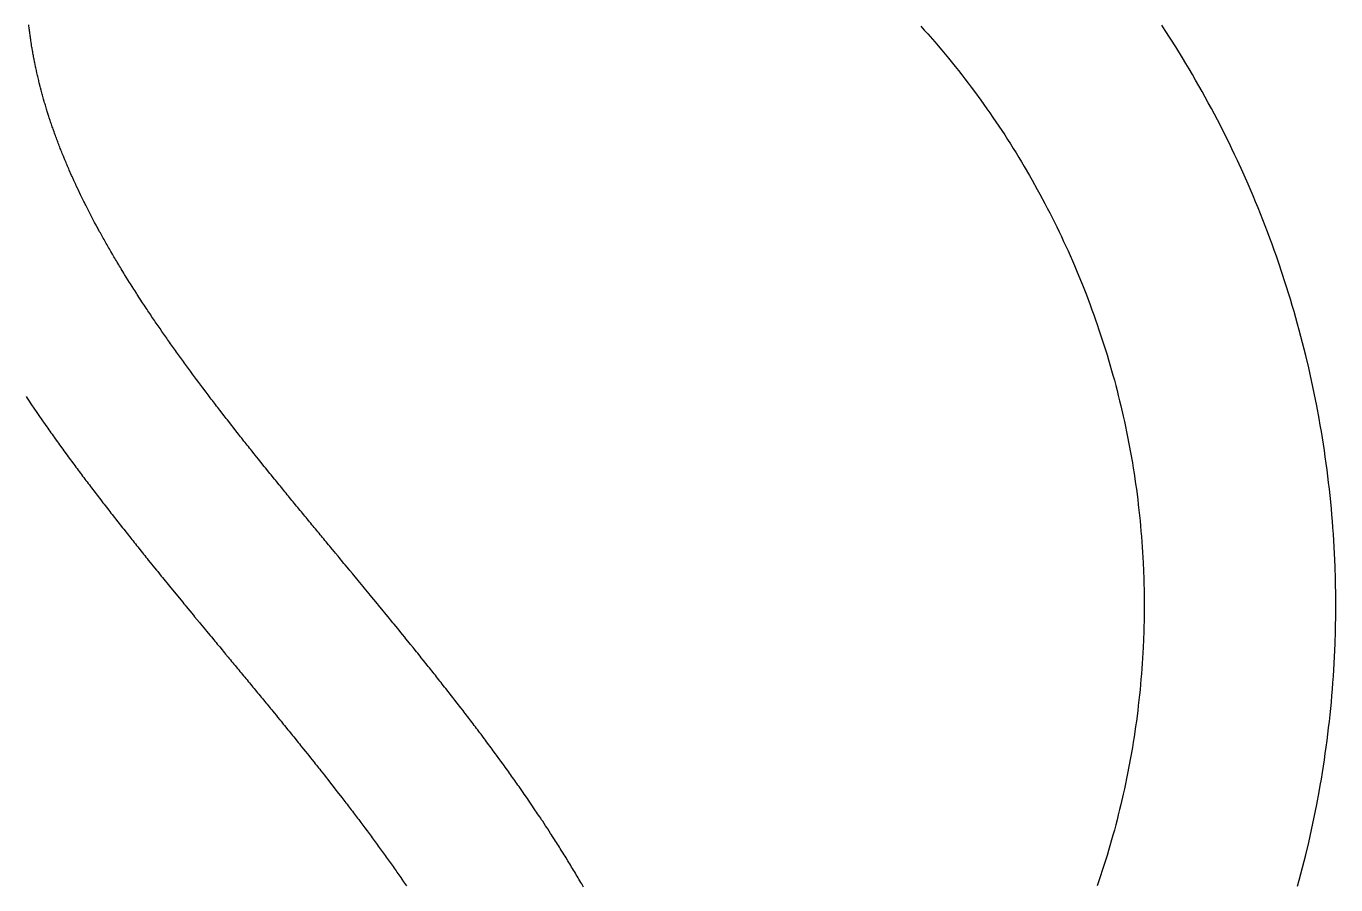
# Model space of a CAD drawing. Header units: metres. Extents: x 7.4 to 27.6, y 14.8 to 42.2.
# Drawn here: x 15.06 to 27.58, y 25.83 to 34.04 of the extents above; entities that cross this region are included whole.
import ezdxf

# ---------------------------------------------------------------- set-up
doc = ezdxf.new("R2010")
doc.units = ezdxf.units.M

msp = doc.modelspace()

# ---------------------------------------------------------------- linework, layer by layer
for p, q in [((15.0823, 34.0364), (15.0809, 34.0483)), ((15.0833, 34.0249), (15.0823, 34.0364)), ((15.0848, 34.013), (15.0833, 34.0249)), ((15.0863, 34.0016), (15.0848, 34.013)), ((15.0878, 33.9896), (15.0863, 34.0016)), ((15.0893, 33.9782), (15.0878, 33.9896)), ((15.0908, 33.9663), (15.0893, 33.9782)), ((15.0923, 33.9548), (15.0908, 33.9663)), ((15.0938, 33.9429), (15.0923, 33.9548)), ((15.0958, 33.9315), (15.0938, 33.9429)), ((23.6096, 34.0374), (23.6434, 34.0001)), ((23.6434, 34.0001), (23.6772, 33.9623)), ((23.6772, 33.9623), (23.7438, 33.8858)), ((25.9478, 33.9961), (25.914, 34.0478)), ((26.0477, 33.8395), (25.9478, 33.9961)), ((15.0973, 33.9196), (15.0958, 33.9315)), ((15.0988, 33.9081), (15.0973, 33.9196)), ((15.1007, 33.8962), (15.0988, 33.9081)), ((15.1022, 33.8848), (15.1007, 33.8962)), ((15.1062, 33.8609), (15.1022, 33.8848)), ((15.1077, 33.8495), (15.1062, 33.8609)), ((15.1097, 33.8375), (15.1077, 33.8495)), ((15.1117, 33.8261), (15.1097, 33.8375)), ((15.1157, 33.8022), (15.1117, 33.8261)), ((23.7438, 33.8858), (23.7766, 33.8475)), ((23.7766, 33.8475), (23.8094, 33.8087)), ((26.1123, 33.7342), (26.0477, 33.8395)), ((15.1176, 33.7908), (15.1157, 33.8022)), ((15.1196, 33.7789), (15.1176, 33.7908)), ((15.1221, 33.767), (15.1196, 33.7789)), ((15.1241, 33.7555), (15.1221, 33.767)), ((15.1261, 33.7436), (15.1241, 33.7555)), ((15.1286, 33.7317), (15.1261, 33.7436)), ((15.1306, 33.7202), (15.1286, 33.7317)), ((15.1355, 33.6964), (15.1306, 33.7202)), ((15.138, 33.6849), (15.1355, 33.6964)), ((23.8094, 33.8087), (23.874, 33.7312)), ((23.874, 33.7312), (23.9377, 33.6526)), ((26.1442, 33.6815), (26.1123, 33.7342)), ((15.14, 33.673), (15.138, 33.6849)), ((15.145, 33.6492), (15.14, 33.673)), ((15.1475, 33.6377), (15.145, 33.6492)), ((15.15, 33.6258), (15.1475, 33.6377)), ((15.1529, 33.6139), (15.15, 33.6258)), ((15.1579, 33.59), (15.1529, 33.6139)), ((15.1609, 33.5786), (15.1579, 33.59)), ((15.1634, 33.5666), (15.1609, 33.5786)), ((15.1664, 33.5547), (15.1634, 33.5666)), ((23.9377, 33.6526), (23.9695, 33.6129)), ((23.9695, 33.6129), (24.0008, 33.5731)), ((24.0008, 33.5731), (24.0316, 33.5333)), ((26.176, 33.6283), (26.1442, 33.6815)), ((26.2073, 33.5746), (26.176, 33.6283)), ((26.2381, 33.5214), (26.2073, 33.5746)), ((15.1688, 33.5428), (15.1664, 33.5547)), ((15.1748, 33.5189), (15.1688, 33.5428)), ((15.1773, 33.507), (15.1748, 33.5189)), ((15.1803, 33.4956), (15.1773, 33.507)), ((15.1892, 33.4598), (15.1803, 33.4956)), ((15.1927, 33.4478), (15.1892, 33.4598)), ((15.1987, 33.424), (15.1927, 33.4478)), ((24.0316, 33.5333), (24.0624, 33.4931)), ((24.0624, 33.4931), (24.0927, 33.4528)), ((24.0927, 33.4528), (24.1231, 33.412)), ((26.2689, 33.4677), (26.2381, 33.5214)), ((26.2992, 33.4135), (26.2689, 33.4677)), ((15.2021, 33.412), (15.1987, 33.424)), ((15.2051, 33.4001), (15.2021, 33.412)), ((15.2086, 33.3882), (15.2051, 33.4001)), ((15.2116, 33.3763), (15.2086, 33.3882)), ((15.2185, 33.3524), (15.2116, 33.3763)), ((15.2215, 33.3405), (15.2185, 33.3524)), ((15.2285, 33.3166), (15.2215, 33.3405)), ((15.232, 33.3042), (15.2285, 33.3166)), ((24.1231, 33.412), (24.1827, 33.3305)), ((24.1827, 33.3305), (24.2125, 33.2893)), ((26.3589, 33.3052), (26.2992, 33.4135)), ((15.2354, 33.2923), (15.232, 33.3042)), ((15.2394, 33.2803), (15.2354, 33.2923)), ((15.2464, 33.2565), (15.2394, 33.2803)), ((15.2504, 33.2445), (15.2464, 33.2565)), ((15.2538, 33.2326), (15.2504, 33.2445)), ((15.2573, 33.2202), (15.2538, 33.2326)), ((15.2692, 33.1844), (15.2573, 33.2202)), ((24.2125, 33.2893), (24.2419, 33.248)), ((24.2419, 33.248), (24.2707, 33.2068)), ((24.2707, 33.2068), (24.2995, 33.165)), ((26.3882, 33.251), (26.3589, 33.3052)), ((26.4459, 33.1416), (26.3882, 33.251)), ((15.2727, 33.1725), (15.2692, 33.1844)), ((15.2767, 33.16), (15.2727, 33.1725)), ((15.2847, 33.1362), (15.2767, 33.16)), ((15.2886, 33.1237), (15.2847, 33.1362)), ((15.2926, 33.1118), (15.2886, 33.1237)), ((15.2971, 33.0999), (15.2926, 33.1118)), ((15.3011, 33.0875), (15.2971, 33.0999)), ((15.305, 33.0755), (15.3011, 33.0875)), ((15.3095, 33.0636), (15.305, 33.0755)), ((15.3135, 33.0512), (15.3095, 33.0636)), ((24.2995, 33.165), (24.3279, 33.1233)), ((24.3279, 33.1233), (24.3562, 33.081)), ((24.3562, 33.081), (24.4119, 32.9965)), ((26.4742, 33.0865), (26.4459, 33.1416)), ((26.5299, 32.9761), (26.4742, 33.0865)), ((15.3224, 33.0273), (15.3135, 33.0512)), ((15.3264, 33.0149), (15.3224, 33.0273)), ((15.3309, 33.003), (15.3264, 33.0149)), ((15.3354, 32.9905), (15.3309, 33.003)), ((15.3398, 32.9786), (15.3354, 32.9905)), ((15.3443, 32.9662), (15.3398, 32.9786)), ((15.3488, 32.9542), (15.3443, 32.9662)), ((15.3533, 32.9418), (15.3488, 32.9542)), ((15.3582, 32.9299), (15.3533, 32.9418)), ((24.4119, 32.9965), (24.4392, 32.9542)), ((24.4392, 32.9542), (24.4665, 32.9115)), ((26.5572, 32.9204), (26.5299, 32.9761)), ((15.3627, 32.9175), (15.3582, 32.9299)), ((15.3672, 32.9055), (15.3627, 32.9175)), ((15.3721, 32.8931), (15.3672, 32.9055)), ((15.3766, 32.8812), (15.3721, 32.8931)), ((15.3816, 32.8688), (15.3766, 32.8812)), ((15.3861, 32.8563), (15.3816, 32.8688)), ((15.391, 32.8444), (15.3861, 32.8563)), ((15.396, 32.832), (15.391, 32.8444)), ((15.401, 32.82), (15.396, 32.832)), ((15.4109, 32.7952), (15.401, 32.82)), ((24.4665, 32.9115), (24.4934, 32.8688)), ((24.4934, 32.8688), (24.5202, 32.8255)), ((24.5202, 32.8255), (24.5466, 32.7823)), ((26.5841, 32.8648), (26.5572, 32.9204)), ((26.6104, 32.8091), (26.5841, 32.8648)), ((15.4159, 32.7833), (15.4109, 32.7952)), ((15.4258, 32.7584), (15.4159, 32.7833)), ((15.4313, 32.746), (15.4258, 32.7584)), ((15.4363, 32.734), (15.4313, 32.746)), ((15.4412, 32.7216), (15.4363, 32.734)), ((15.4467, 32.7092), (15.4412, 32.7216)), ((15.4517, 32.6968), (15.4467, 32.7092)), ((15.4571, 32.6848), (15.4517, 32.6968)), ((15.4626, 32.6724), (15.4571, 32.6848)), ((24.5466, 32.7823), (24.5724, 32.739)), ((24.5724, 32.739), (24.5988, 32.6958)), ((24.5988, 32.6958), (24.6495, 32.6083)), ((26.6367, 32.7529), (26.6104, 32.8091)), ((26.6884, 32.6406), (26.6367, 32.7529)), ((15.4676, 32.66), (15.4626, 32.6724)), ((15.4895, 32.6103), (15.4676, 32.66)), ((15.4949, 32.5983), (15.4895, 32.6103)), ((15.5009, 32.5859), (15.4949, 32.5983)), ((15.5118, 32.5611), (15.5009, 32.5859)), ((15.5178, 32.5486), (15.5118, 32.5611)), ((24.6495, 32.6083), (24.6743, 32.5645)), ((24.6743, 32.5645), (24.724, 32.4761)), ((26.7138, 32.5839), (26.6884, 32.6406)), ((26.7386, 32.5273), (26.7138, 32.5839)), ((15.5233, 32.5362), (15.5178, 32.5486)), ((15.5292, 32.5238), (15.5233, 32.5362)), ((15.5347, 32.5114), (15.5292, 32.5238)), ((15.5466, 32.4865), (15.5347, 32.5114)), ((15.5521, 32.4741), (15.5466, 32.4865)), ((15.5759, 32.4244), (15.5521, 32.4741)), ((24.724, 32.4761), (24.7484, 32.4318)), ((26.7874, 32.4139), (26.7386, 32.5273)), ((15.5819, 32.4114), (15.5759, 32.4244)), ((15.5884, 32.399), (15.5819, 32.4114)), ((15.6003, 32.3742), (15.5884, 32.399)), ((15.6068, 32.3617), (15.6003, 32.3742)), ((15.6127, 32.3493), (15.6068, 32.3617)), ((15.6192, 32.3364), (15.6127, 32.3493)), ((15.6252, 32.324), (15.6192, 32.3364)), ((15.6445, 32.2867), (15.6252, 32.324)), ((24.7484, 32.4318), (24.7961, 32.3424)), ((24.7961, 32.3424), (24.8195, 32.2976)), ((26.8112, 32.3568), (26.7874, 32.4139)), ((26.8346, 32.2996), (26.8112, 32.3568)), ((15.651, 32.2738), (15.6445, 32.2867)), ((15.657, 32.2613), (15.651, 32.2738)), ((15.6634, 32.2489), (15.657, 32.2613)), ((15.6704, 32.236), (15.6634, 32.2489)), ((15.6833, 32.2111), (15.6704, 32.236)), ((15.6898, 32.1982), (15.6833, 32.2111)), ((15.6967, 32.1858), (15.6898, 32.1982)), ((15.7032, 32.1733), (15.6967, 32.1858)), ((24.8195, 32.2976), (24.8423, 32.2524)), ((24.8423, 32.2524), (24.8652, 32.2076)), ((24.8652, 32.2076), (24.8881, 32.1619)), ((26.8574, 32.2424), (26.8346, 32.2996)), ((26.8803, 32.1848), (26.8574, 32.2424)), ((26.925, 32.0695), (26.8803, 32.1848)), ((15.7097, 32.1604), (15.7032, 32.1733)), ((15.7236, 32.1356), (15.7097, 32.1604)), ((15.73, 32.1226), (15.7236, 32.1356)), ((15.737, 32.1102), (15.73, 32.1226)), ((15.744, 32.0973), (15.737, 32.1102)), ((15.7509, 32.0849), (15.744, 32.0973)), ((15.7579, 32.0719), (15.7509, 32.0849)), ((15.7648, 32.0595), (15.7579, 32.0719)), ((15.7718, 32.0466), (15.7648, 32.0595)), ((24.8881, 32.1619), (24.9104, 32.1167)), ((24.9104, 32.1167), (24.9323, 32.0715)), ((24.9323, 32.0715), (24.9542, 32.0257)), ((26.9469, 32.0113), (26.925, 32.0695)), ((15.7787, 32.0342), (15.7718, 32.0466)), ((15.7857, 32.0212), (15.7787, 32.0342)), ((15.7927, 32.0088), (15.7857, 32.0212)), ((15.8001, 31.9959), (15.7927, 32.0088)), ((15.8071, 31.9835), (15.8001, 31.9959)), ((15.814, 31.9705), (15.8071, 31.9835)), ((15.8215, 31.9581), (15.814, 31.9705)), ((15.8285, 31.9452), (15.8215, 31.9581)), ((15.8359, 31.9323), (15.8285, 31.9452)), ((24.9542, 32.0257), (24.9755, 31.9795)), ((24.9755, 31.9795), (24.9969, 31.9338)), ((24.9969, 31.9338), (25.0178, 31.8875)), ((26.9683, 31.9536), (26.9469, 32.0113)), ((26.9892, 31.8955), (26.9683, 31.9536)), ((15.8434, 31.9198), (15.8359, 31.9323)), ((15.8508, 31.9069), (15.8434, 31.9198)), ((15.8578, 31.894), (15.8508, 31.9069)), ((15.8652, 31.8816), (15.8578, 31.894)), ((15.8801, 31.8557), (15.8652, 31.8816)), ((15.8876, 31.8433), (15.8801, 31.8557)), ((15.8951, 31.8304), (15.8876, 31.8433)), ((15.903, 31.8174), (15.8951, 31.8304)), ((15.9105, 31.8045), (15.903, 31.8174)), ((25.0178, 31.8875), (25.0789, 31.7489)), ((27.0096, 31.8368), (26.9892, 31.8955)), ((27.0299, 31.7787), (27.0096, 31.8368)), ((15.9179, 31.7921), (15.9105, 31.8045)), ((15.9259, 31.7792), (15.9179, 31.7921)), ((15.9408, 31.7533), (15.9259, 31.7792)), ((15.9487, 31.7409), (15.9408, 31.7533)), ((15.9567, 31.728), (15.9487, 31.7409)), ((15.9642, 31.7151), (15.9567, 31.728)), ((15.988, 31.6763), (15.9642, 31.7151)), ((25.0789, 31.7489), (25.0988, 31.7021)), ((25.0988, 31.7021), (25.1376, 31.6087)), ((27.0697, 31.6614), (27.0299, 31.7787)), ((15.996, 31.6639), (15.988, 31.6763)), ((16.0437, 31.5863), (15.996, 31.6639)), ((16.0521, 31.5734), (16.0437, 31.5863)), ((16.068, 31.5475), (16.0521, 31.5734)), ((25.1376, 31.6087), (25.1565, 31.562)), ((25.1565, 31.562), (25.1933, 31.4675)), ((27.0886, 31.6027), (27.0697, 31.6614)), ((27.1075, 31.5436), (27.0886, 31.6027)), ((16.0849, 31.5217), (16.068, 31.5475)), ((16.0929, 31.5088), (16.0849, 31.5217)), ((16.1098, 31.4829), (16.0929, 31.5088)), ((16.1177, 31.47), (16.1098, 31.4829)), ((16.1684, 31.3925), (16.1177, 31.47)), ((25.1933, 31.4675), (25.229, 31.3731)), ((27.1259, 31.4849), (27.1075, 31.5436)), ((27.1443, 31.4258), (27.1259, 31.4849)), ((16.1769, 31.379), (16.1684, 31.3925)), ((16.1858, 31.3661), (16.1769, 31.379)), ((16.2027, 31.3403), (16.1858, 31.3661)), ((16.2117, 31.3273), (16.2027, 31.3403)), ((16.2201, 31.3144), (16.2117, 31.3273)), ((16.2291, 31.301), (16.2201, 31.3144)), ((25.229, 31.3731), (25.2464, 31.3253)), ((25.2464, 31.3253), (25.2638, 31.2781)), ((27.1622, 31.3661), (27.1443, 31.4258)), ((27.1795, 31.307), (27.1622, 31.3661)), ((27.1964, 31.2473), (27.1795, 31.307)), ((16.2375, 31.2881), (16.2291, 31.301)), ((16.2465, 31.2751), (16.2375, 31.2881)), ((16.2549, 31.2622), (16.2465, 31.2751)), ((16.2639, 31.2493), (16.2549, 31.2622)), ((16.2728, 31.2359), (16.2639, 31.2493)), ((16.2818, 31.223), (16.2728, 31.2359)), ((16.2902, 31.21), (16.2818, 31.223)), ((16.2992, 31.1971), (16.2902, 31.21)), ((16.3081, 31.1837), (16.2992, 31.1971)), ((16.326, 31.1578), (16.3081, 31.1837)), ((25.2638, 31.2781), (25.2807, 31.2304)), ((25.2807, 31.2304), (25.2971, 31.1827)), ((25.2971, 31.1827), (25.3135, 31.1345)), ((27.2134, 31.1882), (27.1964, 31.2473)), ((27.2293, 31.1285), (27.2134, 31.1882)), ((16.3355, 31.1444), (16.326, 31.1578)), ((16.3534, 31.1186), (16.3355, 31.1444)), ((16.3623, 31.1051), (16.3534, 31.1186)), ((16.3717, 31.0922), (16.3623, 31.1051)), ((16.3807, 31.0793), (16.3717, 31.0922)), ((16.3896, 31.0659), (16.3807, 31.0793)), ((16.3991, 31.053), (16.3896, 31.0659)), ((25.3135, 31.1345), (25.3295, 31.0868)), ((25.3295, 31.0868), (25.3454, 31.0385)), ((27.2452, 31.0684), (27.2293, 31.1285)), ((27.2611, 31.0087), (27.2452, 31.0684)), ((16.408, 31.04), (16.3991, 31.053)), ((16.4175, 31.0266), (16.408, 31.04)), ((16.4269, 31.0137), (16.4175, 31.0266)), ((16.4359, 31.0003), (16.4269, 31.0137)), ((16.4453, 30.9873), (16.4359, 31.0003)), ((16.4548, 30.9739), (16.4453, 30.9873)), ((16.4637, 30.961), (16.4548, 30.9739)), ((16.4732, 30.9476), (16.4637, 30.961)), ((16.4826, 30.9347), (16.4732, 30.9476)), ((16.492, 30.9212), (16.4826, 30.9347)), ((25.3454, 31.0385), (25.3608, 30.9903)), ((25.3608, 30.9903), (25.3757, 30.9421)), ((25.3757, 30.9421), (25.3906, 30.8934)), ((27.276, 30.9486), (27.2611, 31.0087)), ((27.2909, 30.8889), (27.276, 30.9486)), ((16.5015, 30.9083), (16.492, 30.9212)), ((16.5109, 30.8949), (16.5015, 30.9083)), ((16.5204, 30.882), (16.5109, 30.8949)), ((16.5298, 30.8685), (16.5204, 30.882)), ((16.5398, 30.8556), (16.5298, 30.8685)), ((16.5492, 30.8422), (16.5398, 30.8556)), ((16.5586, 30.8293), (16.5492, 30.8422)), ((16.5681, 30.8159), (16.5586, 30.8293)), ((16.578, 30.8029), (16.5681, 30.8159)), ((25.3906, 30.8934), (25.4055, 30.8452)), ((25.4055, 30.8452), (25.4473, 30.699)), ((27.3197, 30.7686), (27.2909, 30.8889)), ((16.5875, 30.7895), (16.578, 30.8029)), ((16.5974, 30.7766), (16.5875, 30.7895)), ((16.6069, 30.7632), (16.5974, 30.7766)), ((16.6168, 30.7497), (16.6069, 30.7632)), ((16.6262, 30.7368), (16.6168, 30.7497)), ((16.6461, 30.71), (16.6262, 30.7368)), ((16.6556, 30.6971), (16.6461, 30.71)), ((16.6755, 30.6702), (16.6556, 30.6971)), ((25.4473, 30.699), (25.4607, 30.6503)), ((27.3331, 30.708), (27.3197, 30.7686)), ((27.3466, 30.6478), (27.3331, 30.708)), ((16.6854, 30.6573), (16.6755, 30.6702)), ((16.7053, 30.6304), (16.6854, 30.6573)), ((16.7152, 30.6175), (16.7053, 30.6304)), ((16.7351, 30.5907), (16.7152, 30.6175)), ((16.745, 30.5778), (16.7351, 30.5907)), ((16.7749, 30.5375), (16.745, 30.5778)), ((25.4607, 30.6503), (25.4736, 30.6016)), ((25.4736, 30.6016), (25.486, 30.5524)), ((27.3724, 30.5266), (27.3466, 30.6478)), ((15.054, 30.4942), (15.0635, 30.4798)), ((15.0635, 30.4798), (15.0833, 30.451)), ((15.0833, 30.451), (15.0928, 30.4366)), ((15.0928, 30.4366), (15.1127, 30.4078)), ((16.7848, 30.5246), (16.7749, 30.5375)), ((16.7953, 30.5111), (16.7848, 30.5246)), ((16.8151, 30.4843), (16.7953, 30.5111)), ((16.8256, 30.4709), (16.8151, 30.4843)), ((16.8355, 30.458), (16.8256, 30.4709)), ((16.846, 30.4445), (16.8355, 30.458)), ((16.8559, 30.4311), (16.846, 30.4445)), ((16.8663, 30.4177), (16.8559, 30.4311)), ((25.486, 30.5524), (25.4985, 30.5037)), ((25.4985, 30.5037), (25.5109, 30.4545)), ((25.5109, 30.4545), (25.5228, 30.4053)), ((27.3963, 30.4053), (27.3724, 30.5266)), ((15.1127, 30.4078), (15.1221, 30.3933)), ((15.1221, 30.3933), (15.2116, 30.2636)), ((16.8763, 30.4043), (16.8663, 30.4177)), ((16.8867, 30.3914), (16.8763, 30.4043)), ((16.8972, 30.3779), (16.8867, 30.3914)), ((16.9071, 30.3645), (16.8972, 30.3779)), ((16.9488, 30.3108), (16.9071, 30.3645)), ((16.9588, 30.2974), (16.9488, 30.3108)), ((25.5228, 30.4053), (25.5457, 30.3069)), ((25.5457, 30.3069), (25.5566, 30.2571)), ((27.4191, 30.284), (27.3963, 30.4053)), ((15.2116, 30.2636), (15.222, 30.2492)), ((15.222, 30.2492), (15.2519, 30.2059)), ((15.2519, 30.2059), (15.2623, 30.192)), ((15.2623, 30.192), (15.2722, 30.1776)), ((16.9692, 30.284), (16.9588, 30.2974)), ((16.9797, 30.2711), (16.9692, 30.284)), ((17.0214, 30.2174), (16.9797, 30.2711)), ((17.0324, 30.204), (17.0214, 30.2174)), ((17.0741, 30.1503), (17.0324, 30.204)), ((25.5566, 30.2571), (25.5671, 30.2079)), ((25.5671, 30.2079), (25.5775, 30.1582)), ((27.4301, 30.2228), (27.4191, 30.284)), ((27.44, 30.1622), (27.4301, 30.2228)), ((15.2722, 30.1776), (15.2827, 30.1632)), ((15.2827, 30.1632), (15.2926, 30.1488)), ((15.2926, 30.1488), (15.303, 30.1344)), ((15.303, 30.1344), (15.313, 30.12)), ((15.313, 30.12), (15.3234, 30.106)), ((15.3234, 30.106), (15.3334, 30.0916)), ((15.3334, 30.0916), (15.3542, 30.0628)), ((15.3542, 30.0628), (15.3642, 30.0484)), ((17.085, 30.1369), (17.0741, 30.1503)), ((17.1059, 30.11), (17.085, 30.1369)), ((17.1169, 30.0966), (17.1059, 30.11)), ((17.1377, 30.0697), (17.1169, 30.0966)), ((17.1487, 30.0563), (17.1377, 30.0697)), ((17.1591, 30.0429), (17.1487, 30.0563)), ((25.5775, 30.1582), (25.5874, 30.1085)), ((25.5874, 30.1085), (25.6158, 29.9594)), ((27.4505, 30.1011), (27.44, 30.1622)), ((27.4693, 29.9788), (27.4505, 30.1011)), ((15.3642, 30.0484), (15.3746, 30.0345)), ((15.3746, 30.0345), (15.4059, 29.9912)), ((15.4059, 29.9912), (15.4164, 29.9773)), ((15.4164, 29.9773), (15.4477, 29.934)), ((15.4477, 29.934), (15.4581, 29.9201)), ((17.17, 30.0295), (17.1591, 30.0429)), ((17.1805, 30.0161), (17.17, 30.0295)), ((17.1914, 30.0021), (17.1805, 30.0161)), ((17.2024, 29.9887), (17.1914, 30.0021)), ((17.2128, 29.9753), (17.2024, 29.9887)), ((17.2347, 29.9485), (17.2128, 29.9753)), ((17.2451, 29.935), (17.2347, 29.9485)), ((17.2779, 29.8948), (17.2451, 29.935)), ((25.6158, 29.9594), (25.6327, 29.86)), ((27.4778, 29.9176), (27.4693, 29.9788)), ((15.4581, 29.9201), (15.479, 29.8913)), ((15.479, 29.8913), (15.4895, 29.8774)), ((15.4895, 29.8774), (15.5103, 29.8486)), ((15.5103, 29.8486), (15.5208, 29.8346)), ((15.5208, 29.8346), (15.5317, 29.8202)), ((15.5317, 29.8202), (15.5421, 29.8058)), ((15.5421, 29.8058), (15.5526, 29.7919)), ((17.2883, 29.8809), (17.2779, 29.8948)), ((17.3321, 29.8272), (17.2883, 29.8809)), ((17.343, 29.8133), (17.3321, 29.8272)), ((17.3868, 29.7596), (17.343, 29.8133)), ((25.6327, 29.86), (25.6411, 29.8098)), ((25.6411, 29.8098), (25.6491, 29.7601)), ((27.4867, 29.8565), (27.4778, 29.9176)), ((27.4947, 29.7949), (27.4867, 29.8565)), ((15.5526, 29.7919), (15.5635, 29.7775)), ((15.5635, 29.7775), (15.574, 29.7636)), ((15.574, 29.7636), (15.5849, 29.7491)), ((15.5849, 29.7491), (15.5953, 29.7347)), ((15.5953, 29.7347), (15.6058, 29.7208)), ((15.6058, 29.7208), (15.6167, 29.7064)), ((15.6167, 29.7064), (15.6271, 29.6925)), ((15.6271, 29.6925), (15.6381, 29.6781)), ((17.3977, 29.7457), (17.3868, 29.7596)), ((17.4305, 29.7054), (17.3977, 29.7457)), ((17.4414, 29.6915), (17.4305, 29.7054)), ((17.4529, 29.6781), (17.4414, 29.6915)), ((25.6491, 29.7601), (25.664, 29.6597)), ((27.5026, 29.7337), (27.4947, 29.7949)), ((27.5096, 29.6721), (27.5026, 29.7337)), ((15.6381, 29.6781), (15.649, 29.6641)), ((15.649, 29.6641), (15.6594, 29.6497)), ((15.6594, 29.6497), (15.6704, 29.6358)), ((15.6704, 29.6358), (15.6813, 29.6214)), ((15.6813, 29.6214), (15.6918, 29.6075)), ((15.6918, 29.6075), (15.7027, 29.5931)), ((15.7027, 29.5931), (15.7136, 29.5791)), ((15.7136, 29.5791), (15.7246, 29.5647)), ((15.7246, 29.5647), (15.735, 29.5508)), ((17.4747, 29.6512), (17.4529, 29.6781)), ((17.4857, 29.6373), (17.4747, 29.6512)), ((17.4971, 29.6239), (17.4857, 29.6373)), ((17.5081, 29.6105), (17.4971, 29.6239)), ((17.519, 29.5965), (17.5081, 29.6105)), ((17.5299, 29.5831), (17.519, 29.5965)), ((17.5414, 29.5697), (17.5299, 29.5831)), ((17.5523, 29.5558), (17.5414, 29.5697)), ((17.5637, 29.5424), (17.5523, 29.5558)), ((25.664, 29.6597), (25.6709, 29.61)), ((25.6709, 29.61), (25.6839, 29.5095)), ((27.5166, 29.611), (27.5096, 29.6721)), ((27.5235, 29.5493), (27.5166, 29.611)), ((15.735, 29.5508), (15.7459, 29.5364)), ((15.7459, 29.5364), (15.7569, 29.5225)), ((15.7569, 29.5225), (15.7678, 29.5081)), ((15.7678, 29.5081), (15.7897, 29.4802)), ((15.7897, 29.4802), (15.8006, 29.4658)), ((15.8006, 29.4658), (15.8116, 29.4519)), ((15.8116, 29.4519), (15.8225, 29.4375)), ((15.8225, 29.4375), (15.8444, 29.4096)), ((17.5747, 29.5289), (17.5637, 29.5424)), ((17.5856, 29.515), (17.5747, 29.5289)), ((17.597, 29.5016), (17.5856, 29.515)), ((17.608, 29.4882), (17.597, 29.5016)), ((17.6194, 29.4743), (17.608, 29.4882)), ((17.6303, 29.4608), (17.6194, 29.4743)), ((17.6418, 29.4474), (17.6303, 29.4608)), ((17.6527, 29.4335), (17.6418, 29.4474)), ((17.6641, 29.4201), (17.6527, 29.4335)), ((25.6839, 29.5095), (25.6898, 29.4593)), ((25.6898, 29.4593), (25.6958, 29.4086)), ((27.5355, 29.426), (27.5235, 29.5493)), ((15.8444, 29.4096), (15.8553, 29.3952)), ((15.8553, 29.3952), (15.8662, 29.3813)), ((15.8662, 29.3813), (15.8772, 29.3669)), ((15.8772, 29.3669), (15.899, 29.3391)), ((15.899, 29.3391), (15.9105, 29.3246)), ((15.9105, 29.3246), (15.9323, 29.2968)), ((17.6751, 29.4062), (17.6641, 29.4201)), ((17.6865, 29.3927), (17.6751, 29.4062)), ((17.6974, 29.3793), (17.6865, 29.3927)), ((17.7089, 29.3654), (17.6974, 29.3793)), ((17.7203, 29.352), (17.7089, 29.3654)), ((17.7312, 29.3381), (17.7203, 29.352)), ((17.7427, 29.3246), (17.7312, 29.3381)), ((17.7541, 29.3107), (17.7427, 29.3246)), ((17.765, 29.2973), (17.7541, 29.3107)), ((25.6958, 29.4086), (25.7008, 29.3584)), ((25.7008, 29.3584), (25.7062, 29.3082)), ((25.7062, 29.3082), (25.7107, 29.258)), ((27.5409, 29.3649), (27.5355, 29.426)), ((27.5464, 29.3033), (27.5409, 29.3649)), ((27.5509, 29.2416), (27.5464, 29.3033)), ((15.9323, 29.2968), (15.9433, 29.2824)), ((15.9433, 29.2824), (15.9547, 29.2685)), ((15.9547, 29.2685), (15.9766, 29.2406)), ((15.9766, 29.2406), (15.988, 29.2262)), ((15.988, 29.2262), (16.0099, 29.1984)), ((16.0099, 29.1984), (16.0213, 29.1845)), ((16.0213, 29.1845), (16.0323, 29.1701)), ((17.7765, 29.2834), (17.765, 29.2973)), ((17.7879, 29.27), (17.7765, 29.2834)), ((17.7988, 29.256), (17.7879, 29.27)), ((17.8103, 29.2426), (17.7988, 29.256)), ((17.8217, 29.2287), (17.8103, 29.2426)), ((17.8331, 29.2153), (17.8217, 29.2287)), ((17.8441, 29.2014), (17.8331, 29.2153)), ((17.8555, 29.1879), (17.8441, 29.2014)), ((17.8669, 29.174), (17.8555, 29.1879)), ((25.7107, 29.258), (25.7152, 29.2073)), ((25.7152, 29.2073), (25.7197, 29.1571)), ((27.5553, 29.1795), (27.5509, 29.2416)), ((27.5593, 29.1179), (27.5553, 29.1795)), ((16.0323, 29.1701), (16.0432, 29.1561)), ((16.0432, 29.1561), (16.0546, 29.1422)), ((16.0546, 29.1422), (16.0656, 29.1283)), ((16.0656, 29.1283), (16.077, 29.1139)), ((16.077, 29.1139), (16.0879, 29.1)), ((16.0879, 29.1), (16.0994, 29.086)), ((16.0994, 29.086), (16.1103, 29.0721)), ((16.1103, 29.0721), (16.1217, 29.0582)), ((16.1217, 29.0582), (16.1327, 29.0438)), ((17.8784, 29.1606), (17.8669, 29.174)), ((17.8893, 29.1467), (17.8784, 29.1606)), ((17.9007, 29.1333), (17.8893, 29.1467)), ((17.9122, 29.1193), (17.9007, 29.1333)), ((17.9236, 29.1059), (17.9122, 29.1193)), ((17.9465, 29.0781), (17.9236, 29.1059)), ((17.9574, 29.0647), (17.9465, 29.0781)), ((17.9688, 29.0508), (17.9574, 29.0647)), ((25.7197, 29.1571), (25.7236, 29.1064)), ((25.7236, 29.1064), (25.7271, 29.0562)), ((25.7271, 29.0562), (25.7301, 29.0055)), ((27.5663, 28.9946), (27.5593, 29.1179)), ((16.1327, 29.0438), (16.1555, 29.016)), ((16.1555, 29.016), (16.1665, 29.002)), ((16.1665, 29.002), (16.1779, 28.9881)), ((16.1779, 28.9881), (16.1888, 28.9742)), ((16.1888, 28.9742), (16.2003, 28.9603)), ((16.2003, 28.9603), (16.2117, 28.9459)), ((16.2117, 28.9459), (16.2226, 28.932)), ((16.2226, 28.932), (16.2569, 28.8902)), ((17.9803, 29.0373), (17.9688, 29.0508)), ((18.0031, 29.0095), (17.9803, 29.0373)), ((18.0146, 28.9961), (18.0031, 29.0095)), ((18.0374, 28.9682), (18.0146, 28.9961)), ((18.0489, 28.9548), (18.0374, 28.9682)), ((18.0598, 28.9409), (18.0489, 28.9548)), ((18.0712, 28.9275), (18.0598, 28.9409)), ((18.0941, 28.8996), (18.0712, 28.9275)), ((25.7301, 29.0055), (25.7331, 28.9553)), ((25.7331, 28.9553), (25.7361, 28.9046)), ((27.5712, 28.8708), (27.5663, 28.9946)), ((16.2569, 28.8902), (16.2679, 28.8763)), ((16.2679, 28.8763), (16.3022, 28.8345)), ((16.3022, 28.8345), (16.3131, 28.8206)), ((16.3131, 28.8206), (16.3474, 28.7789)), ((18.1055, 28.8862), (18.0941, 28.8996)), ((18.1398, 28.8445), (18.1055, 28.8862)), ((18.1513, 28.831), (18.1398, 28.8445)), ((18.1741, 28.8032), (18.1513, 28.831)), ((18.1856, 28.7898), (18.1741, 28.8032)), ((25.7361, 28.9046), (25.742, 28.753)), ((27.5752, 28.7475), (27.5712, 28.8708)), ((16.3474, 28.7789), (16.3583, 28.7644)), ((16.3583, 28.7644), (16.4269, 28.6809)), ((16.4269, 28.6809), (16.4379, 28.6675)), ((18.2199, 28.748), (18.1856, 28.7898)), ((18.2313, 28.7346), (18.2199, 28.748)), ((18.277, 28.6789), (18.2313, 28.7346)), ((18.2885, 28.6655), (18.277, 28.6789)), ((25.742, 28.753), (25.7435, 28.7023)), ((25.7435, 28.7023), (25.7445, 28.6516)), ((27.5767, 28.6854), (27.5752, 28.7475)), ((27.5772, 28.6238), (27.5767, 28.6854)), ((16.4379, 28.6675), (16.5522, 28.5283)), ((18.3342, 28.6099), (18.2885, 28.6655)), ((18.3451, 28.5964), (18.3342, 28.6099)), ((18.4137, 28.5129), (18.3451, 28.5964)), ((25.7445, 28.6516), (25.746, 28.5)), ((27.5782, 28.5616), (27.5772, 28.6238)), ((27.5782, 28.4384), (27.5782, 28.5616)), ((16.5522, 28.5283), (16.5631, 28.5144)), ((16.5631, 28.5144), (16.5746, 28.5005)), ((16.5746, 28.5005), (16.586, 28.4871)), ((16.586, 28.4871), (16.6546, 28.4036)), ((18.4251, 28.4995), (18.4137, 28.5129)), ((18.528, 28.3742), (18.4251, 28.4995)), ((25.746, 28.5), (25.7445, 28.3484)), ((27.5772, 28.3762), (27.5782, 28.4384)), ((16.6546, 28.4036), (16.666, 28.3901)), ((16.666, 28.3901), (16.7117, 28.3345)), ((16.7117, 28.3345), (16.7232, 28.3211)), ((16.7232, 28.3211), (16.7689, 28.2654)), ((18.539, 28.3603), (18.528, 28.3742)), ((18.5618, 28.3325), (18.539, 28.3603)), ((18.5733, 28.3191), (18.5618, 28.3325)), ((18.6076, 28.2773), (18.5733, 28.3191)), ((25.7445, 28.3484), (25.7435, 28.2977)), ((27.5752, 28.2525), (27.5767, 28.3146)), ((27.5767, 28.3146), (27.5772, 28.3762)), ((16.7689, 28.2654), (16.7803, 28.252)), ((16.7803, 28.252), (16.8146, 28.2102)), ((16.8146, 28.2102), (16.8261, 28.1968)), ((16.8261, 28.1968), (16.8489, 28.169)), ((18.6185, 28.2634), (18.6076, 28.2773)), ((18.6414, 28.2356), (18.6185, 28.2634)), ((18.6528, 28.2211), (18.6414, 28.2356)), ((18.6757, 28.1933), (18.6528, 28.2211)), ((18.6866, 28.1794), (18.6757, 28.1933)), ((18.7209, 28.1376), (18.6866, 28.1794)), ((25.742, 28.247), (25.7361, 28.0954)), ((25.7435, 28.2977), (25.742, 28.247)), ((27.5712, 28.1292), (27.5752, 28.2525)), ((16.8489, 28.169), (16.8604, 28.1555)), ((16.8604, 28.1555), (16.8718, 28.1416)), ((16.8718, 28.1416), (16.8827, 28.1277)), ((16.8827, 28.1277), (16.8942, 28.1138)), ((16.8942, 28.1138), (16.9056, 28.1004)), ((16.9056, 28.1004), (16.9285, 28.0725)), ((16.9285, 28.0725), (16.9399, 28.0591)), ((16.9399, 28.0591), (16.9513, 28.0452)), ((18.7318, 28.1237), (18.7209, 28.1376)), ((18.7547, 28.0959), (18.7318, 28.1237)), ((18.7656, 28.082), (18.7547, 28.0959)), ((18.7885, 28.0541), (18.7656, 28.082)), ((18.7994, 28.0397), (18.7885, 28.0541)), ((25.7361, 28.0954), (25.7331, 28.0447)), ((27.5663, 28.0054), (27.5712, 28.1292)), ((16.9513, 28.0452), (16.9628, 28.0318)), ((16.9628, 28.0318), (16.9856, 28.0039)), ((16.9856, 28.0039), (16.9971, 27.9905)), ((16.9971, 27.9905), (17.0085, 27.9766)), ((17.0085, 27.9766), (17.0194, 27.9627)), ((17.0194, 27.9627), (17.0309, 27.9492)), ((17.0309, 27.9492), (17.0423, 27.9353)), ((17.0423, 27.9353), (17.0537, 27.9219)), ((18.8223, 28.0119), (18.7994, 28.0397)), ((18.8332, 27.998), (18.8223, 28.0119)), ((18.8561, 27.9701), (18.8332, 27.998)), ((18.867, 27.9562), (18.8561, 27.9701)), ((18.8785, 27.9418), (18.867, 27.9562)), ((18.8894, 27.9279), (18.8785, 27.9418)), ((18.9008, 27.914), (18.8894, 27.9279)), ((25.7271, 27.9438), (25.7236, 27.8936)), ((25.7301, 27.9945), (25.7271, 27.9438)), ((25.7331, 28.0447), (25.7301, 27.9945)), ((27.5593, 27.8821), (27.5663, 28.0054)), ((17.0537, 27.9219), (17.0766, 27.8941)), ((17.0766, 27.8941), (17.088, 27.8807)), ((17.088, 27.8807), (17.099, 27.8667)), ((17.099, 27.8667), (17.1104, 27.8533)), ((17.1104, 27.8533), (17.1218, 27.8394)), ((17.1218, 27.8394), (17.1333, 27.826)), ((17.1333, 27.826), (17.1447, 27.8121)), ((17.1447, 27.8121), (17.1556, 27.7986)), ((18.9118, 27.9), (18.9008, 27.914)), ((18.9232, 27.8861), (18.9118, 27.9)), ((18.9341, 27.8717), (18.9232, 27.8861)), ((18.9456, 27.8578), (18.9341, 27.8717)), ((18.9565, 27.8439), (18.9456, 27.8578)), ((18.9679, 27.8299), (18.9565, 27.8439)), ((18.9789, 27.8155), (18.9679, 27.8299)), ((18.9898, 27.8016), (18.9789, 27.8155)), ((19.0013, 27.7877), (18.9898, 27.8016)), ((25.7197, 27.8429), (25.7152, 27.7927)), ((25.7236, 27.8936), (25.7197, 27.8429)), ((27.5509, 27.7584), (27.5553, 27.8205)), ((27.5553, 27.8205), (27.5593, 27.8821)), ((17.1556, 27.7986), (17.1671, 27.7847)), ((17.1671, 27.7847), (17.1785, 27.7713)), ((17.1785, 27.7713), (17.1899, 27.7574)), ((17.1899, 27.7574), (17.2009, 27.744)), ((17.2009, 27.744), (17.2123, 27.73)), ((17.2123, 27.73), (17.2237, 27.7166)), ((17.2237, 27.7166), (17.2347, 27.7027)), ((17.2347, 27.7027), (17.2461, 27.6893)), ((17.2461, 27.6893), (17.2575, 27.6754)), ((17.2575, 27.6754), (17.2685, 27.6619)), ((19.0122, 27.7738), (19.0013, 27.7877)), ((19.0231, 27.7594), (19.0122, 27.7738)), ((19.0346, 27.7454), (19.0231, 27.7594)), ((19.0564, 27.7176), (19.0346, 27.7454)), ((19.0679, 27.7032), (19.0564, 27.7176)), ((19.0897, 27.6754), (19.0679, 27.7032)), ((19.1007, 27.6609), (19.0897, 27.6754)), ((25.7062, 27.6918), (25.7008, 27.6416)), ((25.7107, 27.742), (25.7062, 27.6918)), ((25.7152, 27.7927), (25.7107, 27.742)), ((27.5409, 27.6351), (27.5464, 27.6967)), ((27.5464, 27.6967), (27.5509, 27.7584)), ((17.2685, 27.6619), (17.2799, 27.648)), ((17.2799, 27.648), (17.2913, 27.6346)), ((17.2913, 27.6346), (17.3023, 27.6207)), ((17.3023, 27.6207), (17.3137, 27.6073)), ((17.3137, 27.6073), (17.3246, 27.5938)), ((17.3246, 27.5938), (17.3361, 27.5799)), ((17.3361, 27.5799), (17.347, 27.5665)), ((17.347, 27.5665), (17.3584, 27.5526)), ((17.3584, 27.5526), (17.3694, 27.5392)), ((19.1225, 27.6331), (19.1007, 27.6609)), ((19.134, 27.6187), (19.1225, 27.6331)), ((19.1449, 27.6048), (19.134, 27.6187)), ((19.1558, 27.5904), (19.1449, 27.6048)), ((19.1777, 27.5625), (19.1558, 27.5904)), ((19.1886, 27.5481), (19.1777, 27.5625)), ((25.6958, 27.5914), (25.6898, 27.5407)), ((25.7008, 27.6416), (25.6958, 27.5914)), ((27.5235, 27.4507), (27.5355, 27.574)), ((27.5355, 27.574), (27.5409, 27.6351)), ((17.3694, 27.5392), (17.3808, 27.5257)), ((17.3808, 27.5257), (17.3917, 27.5118)), ((17.3917, 27.5118), (17.4032, 27.4984)), ((17.4032, 27.4984), (17.4141, 27.485)), ((17.4141, 27.485), (17.4255, 27.4711)), ((17.4255, 27.4711), (17.4474, 27.4442)), ((17.4474, 27.4442), (17.4588, 27.4303)), ((17.4588, 27.4303), (17.4807, 27.4035)), ((19.1996, 27.5342), (19.1886, 27.5481)), ((19.2105, 27.5198), (19.1996, 27.5342)), ((19.2324, 27.4919), (19.2105, 27.5198)), ((19.2433, 27.4775), (19.2324, 27.4919)), ((19.2538, 27.4636), (19.2433, 27.4775)), ((19.2647, 27.4492), (19.2538, 27.4636)), ((19.2756, 27.4353), (19.2647, 27.4492)), ((19.2866, 27.4209), (19.2756, 27.4353)), ((25.6839, 27.4905), (25.6709, 27.39)), ((25.6898, 27.5407), (25.6839, 27.4905)), ((27.5166, 27.389), (27.5235, 27.4507)), ((17.4807, 27.4035), (17.4921, 27.3895)), ((17.4921, 27.3895), (17.514, 27.3627)), ((17.514, 27.3627), (17.5254, 27.3488)), ((17.5254, 27.3488), (17.5583, 27.3085)), ((17.5583, 27.3085), (17.5692, 27.2946)), ((19.2975, 27.4069), (19.2866, 27.4209)), ((19.3079, 27.3925), (19.2975, 27.4069)), ((19.3189, 27.3786), (19.3079, 27.3925)), ((19.3298, 27.3642), (19.3189, 27.3786)), ((19.3403, 27.3503), (19.3298, 27.3642)), ((19.3512, 27.3359), (19.3403, 27.3503)), ((19.3621, 27.3219), (19.3512, 27.3359)), ((19.3726, 27.3075), (19.3621, 27.3219)), ((19.3835, 27.2936), (19.3726, 27.3075)), ((25.664, 27.3403), (25.6491, 27.2399)), ((25.6709, 27.39), (25.664, 27.3403)), ((27.5026, 27.2663), (27.5096, 27.3279)), ((27.5096, 27.3279), (27.5166, 27.389)), ((17.5692, 27.2946), (17.5801, 27.2812)), ((17.5801, 27.2812), (17.5916, 27.2678)), ((17.5916, 27.2678), (17.6025, 27.2543)), ((17.6025, 27.2543), (17.6134, 27.2404)), ((17.6134, 27.2404), (17.6572, 27.1867)), ((17.6572, 27.1867), (17.6681, 27.1728)), ((19.3939, 27.2792), (19.3835, 27.2936)), ((19.4049, 27.2653), (19.3939, 27.2792)), ((19.4257, 27.2364), (19.4049, 27.2653)), ((19.4367, 27.2225), (19.4257, 27.2364)), ((19.4471, 27.2081), (19.4367, 27.2225)), ((19.4581, 27.1942), (19.4471, 27.2081)), ((19.4789, 27.1654), (19.4581, 27.1942)), ((25.6411, 27.1902), (25.6327, 27.14)), ((25.6491, 27.2399), (25.6411, 27.1902)), ((27.4867, 27.1435), (27.4947, 27.2051)), ((27.4947, 27.2051), (27.5026, 27.2663)), ((17.6681, 27.1728), (17.679, 27.1594)), ((17.679, 27.1594), (17.6895, 27.146)), ((17.6895, 27.146), (17.7114, 27.1191)), ((17.7114, 27.1191), (17.7223, 27.1052)), ((17.7223, 27.1052), (17.7442, 27.0784)), ((17.7442, 27.0784), (17.7546, 27.065)), ((17.7546, 27.065), (17.7765, 27.0381)), ((19.4894, 27.1514), (19.4789, 27.1654)), ((19.5003, 27.137), (19.4894, 27.1514)), ((19.5107, 27.1226), (19.5003, 27.137)), ((19.5212, 27.1087), (19.5107, 27.1226)), ((19.5421, 27.0799), (19.5212, 27.1087)), ((19.5525, 27.066), (19.5421, 27.0799)), ((19.5838, 27.0227), (19.5525, 27.066)), ((25.6327, 27.14), (25.6158, 27.0406)), ((27.4693, 27.0212), (27.4778, 27.0824)), ((27.4778, 27.0824), (27.4867, 27.1435)), ((17.7765, 27.0381), (17.7869, 27.0247)), ((17.7869, 27.0247), (17.8088, 26.9979)), ((17.8088, 26.9979), (17.8192, 26.9839)), ((17.8192, 26.9839), (17.8302, 26.9705)), ((17.8302, 26.9705), (17.8406, 26.9571)), ((17.8406, 26.9571), (17.8515, 26.9437)), ((17.8515, 26.9437), (17.862, 26.9303)), ((17.862, 26.9303), (17.8729, 26.9168)), ((19.5943, 27.0088), (19.5838, 27.0227)), ((19.6151, 26.98), (19.5943, 27.0088)), ((19.6251, 26.9655), (19.6151, 26.98)), ((19.6355, 26.9516), (19.6251, 26.9655)), ((19.6564, 26.9228), (19.6355, 26.9516)), ((25.6158, 27.0406), (25.5874, 26.8915)), ((27.4505, 26.8989), (27.4693, 27.0212)), ((17.8729, 26.9168), (17.8938, 26.89)), ((17.8938, 26.89), (17.9047, 26.8766)), ((17.9047, 26.8766), (17.9256, 26.8497)), ((17.9256, 26.8497), (17.9365, 26.8363)), ((17.9365, 26.8363), (18.02, 26.7289)), ((19.6663, 26.9084), (19.6564, 26.9228)), ((19.6768, 26.894), (19.6663, 26.9084)), ((19.6867, 26.88), (19.6768, 26.894)), ((19.6972, 26.8656), (19.6867, 26.88)), ((19.7071, 26.8512), (19.6972, 26.8656)), ((19.7175, 26.8368), (19.7071, 26.8512)), ((19.7275, 26.8224), (19.7175, 26.8368)), ((19.7379, 26.808), (19.7275, 26.8224)), ((19.7479, 26.7941), (19.7379, 26.808)), ((25.5775, 26.8418), (25.5671, 26.7921)), ((25.5874, 26.8915), (25.5775, 26.8418)), ((27.4301, 26.7772), (27.44, 26.8378)), ((27.44, 26.8378), (27.4505, 26.8989)), ((18.02, 26.7289), (18.0305, 26.716)), ((18.0305, 26.716), (18.0722, 26.6623)), ((19.7578, 26.7796), (19.7479, 26.7941)), ((19.7682, 26.7652), (19.7578, 26.7796)), ((19.808, 26.7076), (19.7682, 26.7652)), ((19.8184, 26.6931), (19.808, 26.7076)), ((19.8483, 26.6499), (19.8184, 26.6931)), ((25.5457, 26.6931), (25.5228, 26.5947)), ((25.5566, 26.7429), (25.5457, 26.6931)), ((25.5671, 26.7921), (25.5566, 26.7429)), ((27.3963, 26.5947), (27.4191, 26.716)), ((27.4191, 26.716), (27.4301, 26.7772)), ((18.0722, 26.6623), (18.0822, 26.6489)), ((18.0822, 26.6489), (18.1135, 26.6086)), ((18.1135, 26.6086), (18.1234, 26.5957)), ((18.1234, 26.5957), (18.1339, 26.5823)), ((18.1339, 26.5823), (18.1438, 26.5689)), ((18.1438, 26.5689), (18.1542, 26.5555)), ((18.1542, 26.5555), (18.1642, 26.542)), ((19.8577, 26.6355), (19.8483, 26.6499)), ((19.8975, 26.5778), (19.8577, 26.6355)), ((19.9069, 26.5634), (19.8975, 26.5778)), ((19.9268, 26.5346), (19.9069, 26.5634)), ((25.5228, 26.5947), (25.5109, 26.5455)), ((27.3724, 26.4734), (27.3963, 26.5947)), ((18.1642, 26.542), (18.1746, 26.5291)), ((18.1746, 26.5291), (18.1846, 26.5157)), ((18.1846, 26.5157), (18.195, 26.5023)), ((18.195, 26.5023), (18.2149, 26.4754)), ((18.2149, 26.4754), (18.2248, 26.4625)), ((18.2248, 26.4625), (18.2353, 26.4491)), ((18.2353, 26.4491), (18.2551, 26.4222)), ((19.9362, 26.5202), (19.9268, 26.5346)), ((19.9462, 26.5058), (19.9362, 26.5202)), ((19.9556, 26.4913), (19.9462, 26.5058)), ((19.9656, 26.4769), (19.9556, 26.4913)), ((19.975, 26.462), (19.9656, 26.4769)), ((19.9845, 26.4476), (19.975, 26.462)), ((19.9944, 26.4332), (19.9845, 26.4476)), ((20.0227, 26.3899), (19.9944, 26.4332)), ((25.486, 26.4476), (25.4736, 26.3984)), ((25.4985, 26.4963), (25.486, 26.4476)), ((25.5109, 26.5455), (25.4985, 26.4963)), ((27.3466, 26.3522), (27.3724, 26.4734)), ((18.2551, 26.4222), (18.2651, 26.4093)), ((18.2651, 26.4093), (18.285, 26.3825)), ((18.285, 26.3825), (18.2949, 26.3696)), ((18.2949, 26.3696), (18.3148, 26.3427)), ((18.3148, 26.3427), (18.3247, 26.3298)), ((18.3247, 26.3298), (18.3342, 26.3164)), ((18.3342, 26.3164), (18.3441, 26.3029)), ((18.3441, 26.3029), (18.3541, 26.29)), ((20.0327, 26.3755), (20.0227, 26.3899)), ((20.0421, 26.3606), (20.0327, 26.3755)), ((20.0705, 26.3174), (20.0421, 26.3606)), ((20.0799, 26.3025), (20.0705, 26.3174)), ((20.0888, 26.288), (20.0799, 26.3025)), ((25.4473, 26.301), (25.4055, 26.1548)), ((25.4607, 26.3497), (25.4473, 26.301)), ((25.4736, 26.3984), (25.4607, 26.3497)), ((27.3331, 26.292), (27.3466, 26.3522)), ((18.3541, 26.29), (18.364, 26.2766)), ((18.364, 26.2766), (18.3735, 26.2632)), ((18.3735, 26.2632), (18.3834, 26.2503)), ((18.3834, 26.2503), (18.3928, 26.2368)), ((18.3928, 26.2368), (18.4028, 26.2234)), ((18.4028, 26.2234), (18.4122, 26.2105)), ((18.4122, 26.2105), (18.4222, 26.1971)), ((18.4222, 26.1971), (18.4316, 26.1841)), ((18.4316, 26.1841), (18.4411, 26.1707)), ((20.1077, 26.2592), (20.0888, 26.288)), ((20.1172, 26.2443), (20.1077, 26.2592)), ((20.1261, 26.2299), (20.1172, 26.2443)), ((20.1356, 26.2155), (20.1261, 26.2299)), ((20.1445, 26.2006), (20.1356, 26.2155)), ((20.154, 26.1861), (20.1445, 26.2006)), ((20.1629, 26.1717), (20.154, 26.1861)), ((27.2909, 26.1111), (27.3197, 26.2314)), ((27.3197, 26.2314), (27.3331, 26.292)), ((18.4411, 26.1707), (18.451, 26.1578)), ((18.451, 26.1578), (18.4604, 26.1444)), ((18.4604, 26.1444), (18.4699, 26.1315)), ((18.4699, 26.1315), (18.4793, 26.118)), ((18.4793, 26.118), (18.4888, 26.1051)), ((18.4888, 26.1051), (18.4982, 26.0917)), ((18.4982, 26.0917), (18.5077, 26.0788)), ((18.5077, 26.0788), (18.5171, 26.0653)), ((18.5171, 26.0653), (18.5265, 26.0524)), ((18.5265, 26.0524), (18.536, 26.039)), ((20.1723, 26.1568), (20.1629, 26.1717)), ((20.1902, 26.128), (20.1723, 26.1568)), ((20.1997, 26.1131), (20.1902, 26.128)), ((20.2086, 26.0987), (20.1997, 26.1131)), ((20.2176, 26.0837), (20.2086, 26.0987)), ((20.2355, 26.0549), (20.2176, 26.0837)), ((20.2444, 26.04), (20.2355, 26.0549)), ((25.3757, 26.0579), (25.3608, 26.0097)), ((25.3906, 26.1066), (25.3757, 26.0579)), ((25.4055, 26.1548), (25.3906, 26.1066)), ((27.2611, 25.9913), (27.276, 26.0514)), ((27.276, 26.0514), (27.2909, 26.1111)), ((18.536, 26.039), (18.5454, 26.0261)), ((18.5454, 26.0261), (18.5549, 26.0127)), ((18.5549, 26.0127), (18.5638, 25.9997)), ((18.5638, 25.9997), (18.5733, 25.9863)), ((18.5733, 25.9863), (18.5827, 25.9734)), ((18.5827, 25.9734), (18.5917, 25.96)), ((18.5917, 25.96), (18.6011, 25.947)), ((18.6011, 25.947), (18.6101, 25.9341)), ((18.6101, 25.9341), (18.6195, 25.9207)), ((20.2534, 26.0256), (20.2444, 26.04)), ((20.2623, 26.0107), (20.2534, 26.0256)), ((20.2713, 25.9963), (20.2623, 26.0107)), ((20.2802, 25.9813), (20.2713, 25.9963)), ((20.2887, 25.9669), (20.2802, 25.9813)), ((20.2976, 25.952), (20.2887, 25.9669)), ((20.3066, 25.9376), (20.2976, 25.952)), ((20.315, 25.9227), (20.3066, 25.9376)), ((20.324, 25.9083), (20.315, 25.9227)), ((25.3454, 25.9615), (25.3295, 25.9132)), ((25.3608, 26.0097), (25.3454, 25.9615)), ((27.2293, 25.8715), (27.2452, 25.9316)), ((27.2452, 25.9316), (27.2611, 25.9913)), ((18.6195, 25.9207), (18.6374, 25.8949)), ((18.6374, 25.8949), (18.6468, 25.8814)), ((18.6468, 25.8814), (18.6647, 25.8556)), ((18.6647, 25.8556), (18.6737, 25.8422)), ((18.6737, 25.8422), (18.6916, 25.8163)), ((20.3324, 25.8934), (20.324, 25.9083)), ((20.3414, 25.8785), (20.3324, 25.8934)), ((20.3498, 25.864), (20.3414, 25.8785)), ((20.3583, 25.8491), (20.3498, 25.864)), ((20.3672, 25.8347), (20.3583, 25.8491)), ((20.3841, 25.8049), (20.3672, 25.8347)), ((25.3135, 25.8655), (25.2971, 25.8173)), ((25.3295, 25.9132), (25.3135, 25.8655)), ((27.2134, 25.8118), (27.2293, 25.8715))]:
    msp.add_line(p, q)

doc.saveas('drawing.dxf')
